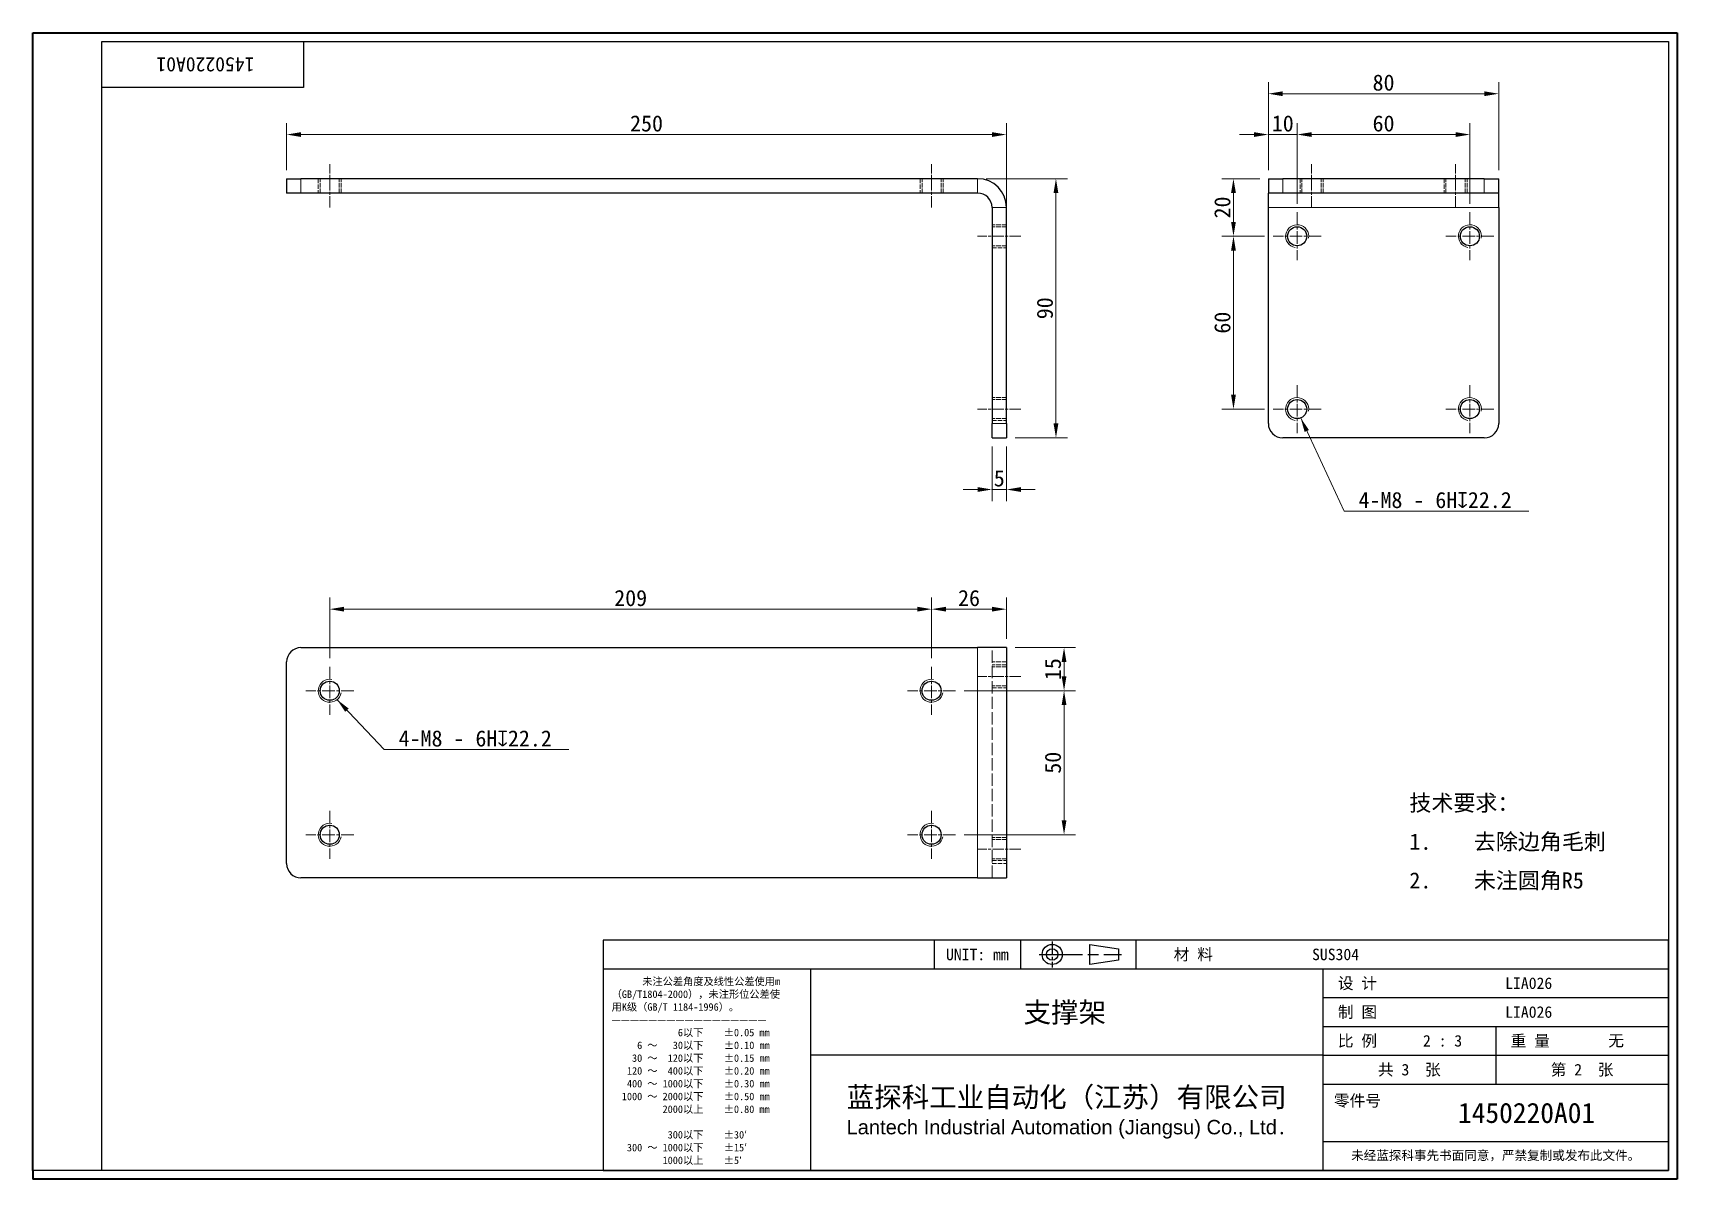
# Model space of a CAD drawing. Header units: millimetres. Extents: x 12 to 583, y 11 to 409.
import ezdxf
from ezdxf.enums import TextEntityAlignment as Align

# ---------------------------------------------------------------- set-up
doc = ezdxf.new("R2010")
doc.units = ezdxf.units.MM
doc.header["$LTSCALE"] = 2
doc.linetypes.add('CHAIN', pattern=[0.3543, 0.2362, -0.0295, 0.0591, -0.0295])
doc.linetypes.add('DASHED', pattern=[0.2067, 0.1654, -0.0413])
for name, color, linetype, lineweight in [('1', 7, 'Continuous', 18), ('可见 (ISO)', 7, 'Continuous', 25), ('可见窄的 (ISO)', 7, 'Continuous', 18), ('图框 (ISO)', 7, 'Continuous', 35), ('标题 (ISO)', 7, 'Continuous', 25)]:
    doc.layers.add(name, color=color, linetype=linetype, lineweight=lineweight)
for name, color, linetype, lineweight, true_color in [('中心标记 (ISO)', 1, 'CHAIN', 18, 0xff0000), ('中心线 (ISO)', 1, 'CHAIN', 18, 0xff0000), ('尺寸 (ISO)', 7, 'Continuous', 18, 0x008000), ('符号 (ISO)', 7, 'Continuous', 18, 0x008000), ('隐藏 (ISO)', 5, 'DASHED', 18, 0x0000ff), ('隐藏窄的 (ISO)', 5, 'DASHED', 18, 0x0000ff)]:
    doc.layers.add(name, color=color, linetype=linetype, lineweight=lineweight, true_color=true_color)
doc.styles.add('文本样式164', font='SimSun.ttf')
doc.styles.add('文本样式165', font='SimSun.ttf')
doc.styles.add('文本样式74', font='SimSun.ttf')
doc.styles.add('最新国标', font='simfang.ttf')
doc.styles.add('注释文本 (ISO)', font='simfang.ttf')
doc.dimstyles.new('默认 (GB)', dxfattribs={"dimscale": 2, "dimtxt": 2.8, "dimasz": 2.5, "dimexe": 2, "dimexo": 1.5, "dimgap": 0.5, "dimtad": 1, "dimtoh": 1, "dimdsep": 46, "dimtxsty": '最新国标', "dimcen": 0.09, "dimdle": 10, "dimclrd": 256, "dimclre": 256, "dimclrt": 256, "dimaunit": 1, "dimadec": 3, "dimazin": 2, "dimtfac": 0.535714, "dimtdec": 3, "dimtmove": 0, "dimatfit": 3, "dimfxl": 0, "dimtolj": 1, "dimlwd": -1, "dimlwe": -1, "dimarcsym": 0})
doc.dimstyles.new('默认 (GB)$7', dxfattribs={"dimscale": 2, "dimtxt": 2.8, "dimasz": 2.5, "dimexe": 2, "dimexo": 1.5, "dimgap": 0.5, "dimtad": 1, "dimtoh": 1, "dimdsep": 46, "dimtxsty": '最新国标', "dimcen": 0.09, "dimdle": 10, "dimclrd": 256, "dimclre": 256, "dimclrt": 256, "dimaunit": 1, "dimadec": 3, "dimazin": 2, "dimtfac": 0.535714, "dimtdec": 3, "dimtmove": 0, "dimatfit": 3, "dimfxl": 0, "dimtolj": 1, "dimlwd": -1, "dimlwe": -1, "dimarcsym": 0})

# ---------------------------------------------------------------- blocks, each defined once
blk = doc.blocks.new('图框 最新国标')
at = {"layer": '图框 (ISO)'}
for p, q in [((6, 7), (6, 204.5)), ((6, 204.5), (291.5, 204.5)), ((291.5, 204.5), (291.5, 5.5)), ((6, 7), (6, 5.5)), ((6, 7), (6, 5.5)), ((291.5, 5.5), (6, 5.5))]:
    blk.add_line(p, q, dxfattribs=at)
at = {"layer": '图框 (ISO)', "color": 7, "linetype": 'Continuous', "lineweight": 25}
for p, q in [((18, 203), (290, 203)), ((18, 7), (18, 203)), ((18, 203), (290, 203)), ((53, 203), (53, 195)), ((290, 203), (290, 7)), ((290, 203), (290, 7)), ((53, 195), (18, 195)), ((290, 7), (6, 7)), ((290, 7), (18, 7))]:
    blk.add_line(p, q, dxfattribs=at)
at = {"layer": '图框 (ISO)', "style": '文本样式74'}
blk.add_attdef('零件代号_001', (44.46, 200.25), '', height=2.5, rotation=180, dxfattribs=at)
blk = doc.blocks.new('标题栏 最新国标')
at = {"layer": '标题 (ISO)'}
for p, q in [((381.98, -183.84), (196.98, -183.84)), ((196.98, -183.84), (196.98, -223.84)), ((254.48, -183.84), (254.48, -188.84)), ((269.48, -183.84), (269.48, -188.84)), ((281.48, -188.09), (281.48, -184.59)), ((281.48, -184.59), (286.48, -185.34)), ((286.48, -185.34), (286.48, -187.34)), ((289.48, -183.84), (289.48, -188.84)), ((381.98, -223.84), (381.98, -183.84)), ((383.48, -183.84), (383.48, -225.34)), ((286.48, -187.34), (281.48, -188.09)), ((196.98, -188.84), (381.98, -188.84)), ((232.98, -188.84), (232.98, -223.84)), ((321.98, -188.84), (321.98, -223.84)), ((321.98, -193.84), (381.98, -193.84)), ((321.98, -198.84), (381.98, -198.84)), ((351.98, -198.84), (351.98, -208.84)), ((321.98, -203.84), (232.98, -203.84)), ((321.98, -203.84), (381.98, -203.84)), ((321.98, -208.84), (381.98, -208.84)), ((321.98, -218.84), (381.98, -218.84)), ((196.98, -223.84), (381.98, -223.84)), ((383.48, -225.34), (196.98, -225.34))]:
    blk.add_line(p, q, dxfattribs=at)
at = {"layer": '标题 (ISO)', "linetype": 'CHAIN', "ltscale": 5.000333}
blk.add_line((274.98, -184.09), (274.98, -188.59), dxfattribs=at)
at = {"layer": '标题 (ISO)', "linetype": 'CHAIN', "ltscale": 15.834605}
blk.add_line((272.73, -186.34), (286.98, -186.34), dxfattribs=at)
at = {"layer": '标题 (ISO)'}
for radius in [1.75, 1]:
    blk.add_circle((274.98, -186.34), radius, dxfattribs=at)
at = {"layer": '1', "style": '文本样式164'}
for s, p in [('UNIT: mm', (261.98, -186.34)), ('材 料', (299.48, -186.34)), ('设 计', (327.98, -191.34)), ('制 图', (327.98, -196.34)), ('比 例', (327.98, -201.34)), ('重 量', (357.98, -201.34)), ('共 3  张', (336.98, -206.34)), ('第 2  张', (366.98, -206.34))]:
    blk.add_text(s, height=2, dxfattribs=at).set_placement(p, align=Align.MIDDLE_CENTER)
at = {"layer": '标题 (ISO)', "style": '注释文本 (ISO)'}
for s, insert, char_height, attachment_point, line_spacing_factor in [('\\fSimSun|b0|i0;{\\H1.3000;      未注公差角度及线性公差使用m\\P}\\fSimSun|b0|i0;{\\H1.3000;（GB/T1804-2000），未注形位公差使\\P}\\fSimSun|b0|i0;{\\H1.3000;用K级（GB/T 1184-1996）。\\P}\\fSimSun|b0|i0;{\\H1.3000;—————————————————\\P}\\fSimSun|b0|i0;{\\H1.3000;             6以下    ±0.05 mm\\P}\\fSimSun|b0|i0;{\\H1.3000;     6 ～   30以下    ±0.10 mm\\P}\\fSimSun|b0|i0;{\\H1.3000;    30 ～  120以下    ±0.15 mm\\P}\\fSimSun|b0|i0;{\\H1.3000;   120 ～  400以下    ±0.20 mm\\P}\\fSimSun|b0|i0;{\\H1.3000;   400 ～ 1000以下    ±0.30 mm\\P}\\fSimSun|b0|i0;{\\H1.3000;  1000 ～ 2000以下    ±0.50 mm\\P}\\fSimSun|b0|i0;{\\H1.3000;          2000以上    ±0.80 mm\\P}\\fSimSun|b0|i0;{\\H1.3000;\\P}\\fSimSun|b0|i0;{\\H1.3000;           300以下    ±30′\\P}\\fSimSun|b0|i0;{\\H1.3000;   300 ～ 1000以下    ±15′\\P}\\fSimSun|b0|i0;{\\H1.3000;          1000以上    ±5′}', (198.48, -206.63), 1.3, 4, 1.023913), ('{\\fMicrosoft YaHei|b0|i0|c134|p34;\\H1.75x;蓝探科工业自动化（江苏）有限公司\\P\\fArial|b0|i0|c0|p34;\\H0.71429x;Lantech Industrial Automation (Jiangsu) Co., Ltd\\fFangSong|b0|i0|c134|p49;.\\H1.15195x; }', (277.48, -213.84), 2, 5, 0.978695)]:
    blk.add_mtext(s, dxfattribs=dict(at, insert=insert, char_height=char_height, attachment_point=attachment_point, line_spacing_factor=line_spacing_factor))
at = {"layer": '标题 (ISO)', "attachment_point": 5, "style": '注释文本 (ISO)'}
for s, insert, char_height in [('\\fFangSong|b0|i0;零件号', (327.98, -211.84), 2), ('\\fSimSun|b0|i0;{\\H1.6000;未经蓝探科事先书面同意，严禁复制或发布此文件。}', (351.98, -221.34), 1.6)]:
    blk.add_mtext(s, dxfattribs=dict(at, insert=insert, char_height=char_height))
at = {"layer": '标题 (ISO)'}
for tag, p, height, style in [('材料_001', (320.09, -187.33), 2, '注释文本 (ISO)'), ('设计人_001', (353.63, -192.33), 2, '注释文本 (ISO)'), ('库存编号_001', (270, -198.14), 3.5, '文本样式165'), ('设计人_001', (353.63, -197.33), 2, '注释文本 (ISO)'), ('视图比例_001', (339.35, -202.33), 2, '注释文本 (ISO)'), ('质量\\P3;_001', (371.53, -202.3), 2, '注释文本 (ISO)'), ('零件代号_001', (345.44, -215.59), 3.5, '文本样式165')]:
    blk.add_attdef(tag, p, '', height=height, dxfattribs=dict(at, style=style))
blk = doc.blocks.new('*D5')
at = {"layer": 'Defpoints', "color": 0, "transparency": 16777216}
for p in [(350.1, 373.7), (100.1, 358.38), (350.1, 341.7)]:
    blk.add_point(p, dxfattribs=at)
at = {"layer": '尺寸 (ISO)', "color": 116, "true_color": 0x00803f, "transparency": 16777216}
for p, q in [((100.1, 361.38), (100.1, 377.7)), ((350.1, 344.7), (350.1, 377.7)), ((105.1, 373.7), (345.1, 373.7))]:
    blk.add_line(p, q, dxfattribs=at)
for points in [[(105.1, 374.53), (105.1, 372.87), (100.1, 373.7)], [(345.1, 374.53), (345.1, 372.87), (350.1, 373.7)]]:
    blk.add_solid(points, dxfattribs=at)
at = {"layer": '尺寸 (ISO)', "transparency": 16777216, "insert": (225.1, 377.53), "char_height": 5.6, "attachment_point": 5, "style": '最新国标'}
blk.add_mtext('\\A1;250', dxfattribs=at)
blk = doc.blocks.new('*D6')
at = {"layer": 'Defpoints', "color": 0, "transparency": 16777216}
for p in [(340.1, 358.38), (350.1, 268.38), (367.29, 268.38)]:
    blk.add_point(p, dxfattribs=at)
at = {"layer": '尺寸 (ISO)', "color": 116, "true_color": 0x00803f, "transparency": 16777216}
for p, q in [((343.1, 358.38), (371.29, 358.38)), ((367.29, 353.38), (367.29, 273.38)), ((353.1, 268.38), (371.29, 268.38))]:
    blk.add_line(p, q, dxfattribs=at)
for points in [[(366.45, 353.38), (368.12, 353.38), (367.29, 358.38)], [(366.45, 273.38), (368.12, 273.38), (367.29, 268.38)]]:
    blk.add_solid(points, dxfattribs=at)
at = {"layer": '尺寸 (ISO)', "transparency": 16777216, "insert": (363.46, 313.38), "char_height": 5.6, "attachment_point": 5, "rotation": 90, "style": '最新国标'}
blk.add_mtext('\\A1;90', dxfattribs=at)
blk = doc.blocks.new('*D7')
at = {"layer": 'Defpoints', "color": 0, "transparency": 16777216}
for p in [(345.1, 268.38), (350.1, 268.38), (350.1, 250.45)]:
    blk.add_point(p, dxfattribs=at)
at = {"layer": '尺寸 (ISO)', "color": 116, "true_color": 0x00803f, "transparency": 16777216}
for p, q in [((345.1, 265.38), (345.1, 246.45)), ((350.1, 265.38), (350.1, 246.45)), ((340.1, 250.45), (335.1, 250.45)), ((345.1, 250.45), (350.1, 250.45)), ((355.1, 250.45), (360.1, 250.45))]:
    blk.add_line(p, q, dxfattribs=at)
for points in [[(340.1, 251.28), (340.1, 249.62), (345.1, 250.45)], [(355.1, 251.28), (355.1, 249.62), (350.1, 250.45)]]:
    blk.add_solid(points, dxfattribs=at)
at = {"layer": '尺寸 (ISO)', "transparency": 16777216, "insert": (347.6, 254.28), "char_height": 5.6, "attachment_point": 5, "style": '最新国标'}
blk.add_mtext('\\A1;5', dxfattribs=at)
blk = doc.blocks.new('*D8')
at = {"layer": 'Defpoints', "color": 0, "transparency": 16777216}
for p in [(521.05, 387.88), (441.05, 358.38), (521.05, 358.38)]:
    blk.add_point(p, dxfattribs=at)
at = {"layer": '尺寸 (ISO)', "color": 116, "true_color": 0x00803f, "transparency": 16777216}
for p, q in [((441.05, 361.38), (441.05, 391.88)), ((521.05, 361.38), (521.05, 391.88)), ((446.05, 387.88), (516.05, 387.88))]:
    blk.add_line(p, q, dxfattribs=at)
for points in [[(446.05, 388.71), (446.05, 387.04), (441.05, 387.88)], [(516.05, 388.71), (516.05, 387.04), (521.05, 387.88)]]:
    blk.add_solid(points, dxfattribs=at)
at = {"layer": '尺寸 (ISO)', "transparency": 16777216, "insert": (481.05, 391.71), "char_height": 5.6, "attachment_point": 5, "style": '最新国标'}
blk.add_mtext('\\A1;80', dxfattribs=at)
blk = doc.blocks.new('*D9')
at = {"layer": 'Defpoints', "color": 0, "transparency": 16777216}
for p in [(441.05, 373.7), (441.05, 358.38), (451.05, 346.7)]:
    blk.add_point(p, dxfattribs=at)
at = {"layer": '尺寸 (ISO)', "color": 116, "true_color": 0x00803f, "transparency": 16777216}
for p, q in [((441.05, 361.38), (441.05, 377.7)), ((451.05, 349.7), (451.05, 377.7)), ((436.05, 373.7), (431.05, 373.7)), ((451.05, 373.7), (441.05, 373.7)), ((456.05, 373.7), (461.05, 373.7))]:
    blk.add_line(p, q, dxfattribs=at)
for points in [[(436.05, 374.53), (436.05, 372.87), (441.05, 373.7)], [(456.05, 374.53), (456.05, 372.87), (451.05, 373.7)]]:
    blk.add_solid(points, dxfattribs=at)
at = {"layer": '尺寸 (ISO)', "transparency": 16777216, "insert": (446.05, 377.53), "char_height": 5.6, "attachment_point": 5, "style": '最新国标'}
blk.add_mtext('\\A1;10', dxfattribs=at)
blk = doc.blocks.new('*D10')
at = {"layer": 'Defpoints', "color": 0, "transparency": 16777216}
for p in [(511.05, 373.7), (451.05, 346.7), (511.05, 346.7)]:
    blk.add_point(p, dxfattribs=at)
at = {"layer": '尺寸 (ISO)', "color": 116, "true_color": 0x00803f, "transparency": 16777216}
for p, q in [((451.05, 349.7), (451.05, 377.7)), ((511.05, 349.7), (511.05, 377.7)), ((456.05, 373.7), (506.05, 373.7))]:
    blk.add_line(p, q, dxfattribs=at)
for points in [[(456.05, 374.53), (456.05, 372.87), (451.05, 373.7)], [(506.05, 374.53), (506.05, 372.87), (511.05, 373.7)]]:
    blk.add_solid(points, dxfattribs=at)
at = {"layer": '尺寸 (ISO)', "transparency": 16777216, "insert": (481.05, 377.53), "char_height": 5.6, "attachment_point": 5, "style": '最新国标'}
blk.add_mtext('\\A1;60', dxfattribs=at)
blk = doc.blocks.new('*D11')
at = {"layer": 'Defpoints', "color": 0, "transparency": 16777216}
for p in [(441.05, 358.38), (428.93, 338.38), (442.73, 338.38)]:
    blk.add_point(p, dxfattribs=at)
at = {"layer": '尺寸 (ISO)', "color": 116, "true_color": 0x00803f, "transparency": 16777216}
for p, q in [((438.05, 358.38), (424.93, 358.38)), ((428.93, 353.38), (428.93, 343.38)), ((439.73, 338.38), (424.93, 338.38))]:
    blk.add_line(p, q, dxfattribs=at)
for points in [[(428.1, 353.38), (429.77, 353.38), (428.93, 358.38)], [(428.1, 343.38), (429.77, 343.38), (428.93, 338.38)]]:
    blk.add_solid(points, dxfattribs=at)
at = {"layer": '尺寸 (ISO)', "transparency": 16777216, "insert": (425.1, 348.38), "char_height": 5.6, "attachment_point": 5, "rotation": 90, "style": '最新国标'}
blk.add_mtext('\\A1;20', dxfattribs=at)
blk = doc.blocks.new('*D12')
at = {"layer": 'Defpoints', "color": 0, "transparency": 16777216}
for p in [(442.73, 338.38), (428.93, 278.38), (442.73, 278.38)]:
    blk.add_point(p, dxfattribs=at)
at = {"layer": '尺寸 (ISO)', "color": 116, "true_color": 0x00803f, "transparency": 16777216}
for p, q in [((439.73, 338.38), (424.93, 338.38)), ((428.93, 333.38), (428.93, 283.38)), ((439.73, 278.38), (424.93, 278.38))]:
    blk.add_line(p, q, dxfattribs=at)
for points in [[(428.1, 333.38), (429.77, 333.38), (428.93, 338.38)], [(428.1, 283.38), (429.77, 283.38), (428.93, 278.38)]]:
    blk.add_solid(points, dxfattribs=at)
at = {"layer": '尺寸 (ISO)', "transparency": 16777216, "insert": (425.1, 308.38), "char_height": 5.6, "attachment_point": 5, "rotation": 90, "style": '最新国标'}
blk.add_mtext('\\A1;60', dxfattribs=at)
blk = doc.blocks.new('*D13')
at = {"layer": 'Defpoints', "color": 0, "transparency": 16777216}
for p in [(350.1, 195.58), (332.42, 180.58), (370.1, 180.58)]:
    blk.add_point(p, dxfattribs=at)
at = {"layer": '尺寸 (ISO)', "color": 116, "true_color": 0x00803f, "transparency": 16777216}
for p, q in [((353.1, 195.58), (374.1, 195.58)), ((370.1, 190.58), (370.1, 185.58)), ((335.42, 180.58), (374.1, 180.58))]:
    blk.add_line(p, q, dxfattribs=at)
for points in [[(369.26, 190.58), (370.93, 190.58), (370.1, 195.58)], [(369.26, 185.58), (370.93, 185.58), (370.1, 180.58)]]:
    blk.add_solid(points, dxfattribs=at)
at = {"layer": '尺寸 (ISO)', "transparency": 16777216, "insert": (366.26, 188.08), "char_height": 5.6, "attachment_point": 5, "rotation": 90, "style": '最新国标'}
blk.add_mtext('\\A1;15', dxfattribs=at)
blk = doc.blocks.new('*D14')
at = {"layer": 'Defpoints', "color": 0, "transparency": 16777216}
for p in [(332.42, 180.58), (370.1, 180.58), (332.42, 130.58)]:
    blk.add_point(p, dxfattribs=at)
at = {"layer": '尺寸 (ISO)', "color": 116, "true_color": 0x00803f, "transparency": 16777216}
for p, q in [((335.42, 180.58), (374.1, 180.58)), ((370.1, 135.58), (370.1, 175.58)), ((335.42, 130.58), (374.1, 130.58))]:
    blk.add_line(p, q, dxfattribs=at)
for points in [[(369.26, 175.58), (370.93, 175.58), (370.1, 180.58)], [(369.26, 135.58), (370.93, 135.58), (370.1, 130.58)]]:
    blk.add_solid(points, dxfattribs=at)
at = {"layer": '尺寸 (ISO)', "transparency": 16777216, "insert": (366.26, 155.58), "char_height": 5.6, "attachment_point": 5, "rotation": 90, "style": '最新国标'}
blk.add_mtext('\\A1;50', dxfattribs=at)
blk = doc.blocks.new('*D15')
at = {"layer": 'Defpoints', "color": 0, "transparency": 16777216}
for p in [(350.1, 208.9), (350.1, 195.58), (324.1, 188.9)]:
    blk.add_point(p, dxfattribs=at)
at = {"layer": '尺寸 (ISO)', "color": 116, "true_color": 0x00803f, "transparency": 16777216}
for p, q in [((324.1, 191.9), (324.1, 212.9)), ((350.1, 198.58), (350.1, 212.9)), ((329.1, 208.9), (345.1, 208.9))]:
    blk.add_line(p, q, dxfattribs=at)
for points in [[(329.1, 209.73), (329.1, 208.07), (324.1, 208.9)], [(345.1, 209.73), (345.1, 208.07), (350.1, 208.9)]]:
    blk.add_solid(points, dxfattribs=at)
at = {"layer": '尺寸 (ISO)', "transparency": 16777216, "insert": (337.1, 212.73), "char_height": 5.6, "attachment_point": 5, "style": '最新国标'}
blk.add_mtext('\\A1;26', dxfattribs=at)
blk = doc.blocks.new('*D16')
at = {"layer": 'Defpoints', "color": 0, "transparency": 16777216}
for p in [(115.1, 208.9), (115.1, 188.9), (324.1, 188.9)]:
    blk.add_point(p, dxfattribs=at)
at = {"layer": '尺寸 (ISO)', "color": 116, "true_color": 0x00803f, "transparency": 16777216}
for p, q in [((115.1, 191.9), (115.1, 212.9)), ((324.1, 191.9), (324.1, 212.9)), ((319.1, 208.9), (120.1, 208.9))]:
    blk.add_line(p, q, dxfattribs=at)
for points in [[(120.1, 209.73), (120.1, 208.07), (115.1, 208.9)], [(319.1, 209.73), (319.1, 208.07), (324.1, 208.9)]]:
    blk.add_solid(points, dxfattribs=at)
at = {"layer": '尺寸 (ISO)', "transparency": 16777216, "insert": (219.6, 212.73), "char_height": 5.6, "attachment_point": 5, "style": '最新国标'}
blk.add_mtext('\\A1;209', dxfattribs=at)

msp = doc.modelspace()

# ---------------------------------------------------------------- linework, layer by layer
at = {"layer": '中心标记 (ISO)', "ltscale": 9.249035}
for p, q in [((451.051, 346.699), (451.051, 330.052)), ((511.051, 346.699), (511.051, 330.052)), ((459.374, 338.376), (442.727, 338.376)), ((519.374, 338.376), (502.727, 338.376)), ((451.051, 286.699), (451.051, 270.052)), ((511.051, 286.699), (511.051, 270.052)), ((459.374, 278.376), (442.727, 278.376)), ((519.374, 278.376), (502.727, 278.376)), ((115.097, 188.899), (115.097, 172.252)), ((324.097, 188.899), (324.097, 172.252)), ((123.42, 180.575), (106.773, 180.575)), ((332.42, 180.575), (315.773, 180.575)), ((115.097, 138.899), (115.097, 122.252)), ((324.097, 138.899), (324.097, 122.252)), ((123.42, 130.575), (106.773, 130.575)), ((332.42, 130.575), (315.773, 130.575))]:
    msp.add_line(p, q, dxfattribs=at)
at = {"layer": '中心线 (ISO)', "ltscale": 8.333956}
for p, q in [((115.097, 348.376), (115.097, 363.376)), ((324.097, 348.376), (324.097, 363.376)), ((456.051, 348.376), (456.051, 363.376)), ((506.051, 348.376), (506.051, 363.376)), ((355.097, 338.376), (340.097, 338.376)), ((355.097, 278.376), (340.097, 278.376)), ((355.097, 185.575), (340.097, 185.575)), ((355.097, 125.575), (340.097, 125.575))]:
    msp.add_line(p, q, dxfattribs=at)
at = {"layer": '可见 (ISO)'}
for p, q in [((100.097, 358.376), (100.097, 353.376)), ((100.097, 358.376), (105.097, 358.376)), ((340.097, 358.376), (105.097, 358.376)), ((441.051, 358.376), (446.051, 358.376)), ((441.051, 358.376), (441.051, 353.376)), ((516.051, 358.376), (446.051, 358.376)), ((516.051, 358.376), (521.051, 358.376)), ((521.051, 353.376), (521.051, 358.376)), ((105.097, 353.376), (100.097, 353.376)), ((340.097, 353.376), (105.097, 353.376)), ((345.097, 348.376), (345.097, 273.376)), ((350.097, 273.376), (350.097, 348.376)), ((446.051, 353.376), (441.051, 353.376)), ((441.051, 348.376), (441.051, 353.376)), ((441.051, 273.376), (441.051, 348.376)), ((516.051, 353.376), (446.051, 353.376)), ((521.051, 353.376), (516.051, 353.376)), ((521.051, 348.376), (521.051, 353.376)), ((521.051, 348.376), (521.051, 273.376)), ((345.097, 268.376), (345.097, 273.376)), ((345.097, 268.376), (350.097, 268.376)), ((350.097, 273.376), (350.097, 268.376)), ((516.051, 268.376), (446.051, 268.376)), ((105.097, 195.575), (340.097, 195.575)), ((350.097, 195.575), (340.097, 195.575)), ((350.097, 195.575), (350.097, 115.575)), ((100.097, 120.575), (100.097, 190.575)), ((340.097, 115.575), (105.097, 115.575)), ((340.097, 115.575), (350.097, 115.575))]:
    msp.add_line(p, q, dxfattribs=at)
for centre in [(451.051, 338.376), (511.051, 338.376), (451.051, 278.376), (511.051, 278.376), (115.097, 180.575), (324.097, 180.575), (115.097, 130.575), (324.097, 130.575)]:
    msp.add_circle(centre, 3.324, dxfattribs=at)
for centre, radius, start, end in [((340.097, 348.376), 10, 0, 90), ((340.097, 348.376), 5, 0, 90), ((446.051, 273.376), 5, 180, 270), ((516.051, 273.376), 5, 270, 0), ((105.097, 190.575), 5, 90, 180), ((105.097, 120.575), 5, 180, 270)]:
    msp.add_arc(centre, radius, start, end, dxfattribs=at)
at = {"layer": '可见窄的 (ISO)'}
for p, q in [((105.097, 353.376), (105.097, 358.376)), ((340.097, 353.376), (340.097, 358.376)), ((446.051, 353.376), (446.051, 358.376)), ((516.051, 358.376), (516.051, 353.376)), ((350.097, 348.376), (345.097, 348.376)), ((521.051, 348.376), (441.051, 348.376)), ((350.097, 273.376), (345.097, 273.376)), ((340.097, 115.575), (340.097, 195.575))]:
    msp.add_line(p, q, dxfattribs=at)
for centre, start, end in [((451.051, 338.376), 350, 260), ((511.051, 338.376), 350, 260), ((451.051, 278.376), 350, 260), ((511.051, 278.376), 350, 260), ((115.097, 180.575), 80, 350), ((324.097, 180.575), 80, 350), ((115.097, 130.575), 80, 350), ((324.097, 130.575), 80, 350)]:
    msp.add_arc(centre, 4, start, end, dxfattribs=at)
at = {"layer": '隐藏 (ISO)', "ltscale": 4.761642}
for p, q in [((111.097, 358.376), (111.097, 353.376)), ((111.773, 353.376), (111.773, 358.376)), ((118.42, 353.376), (118.42, 358.376)), ((119.097, 353.376), (119.097, 358.376)), ((320.097, 358.376), (320.097, 353.376)), ((320.773, 353.376), (320.773, 358.376)), ((327.42, 353.376), (327.42, 358.376)), ((328.097, 353.376), (328.097, 358.376)), ((452.051, 358.376), (452.051, 353.376)), ((452.727, 353.376), (452.727, 358.376)), ((459.374, 353.376), (459.374, 358.376)), ((460.051, 353.376), (460.051, 358.376)), ((502.051, 358.376), (502.051, 353.376)), ((502.727, 353.376), (502.727, 358.376)), ((509.374, 353.376), (509.374, 358.376)), ((510.051, 353.376), (510.051, 358.376)), ((350.097, 342.376), (345.097, 342.376)), ((350.097, 341.699), (345.097, 341.699)), ((350.097, 335.052), (345.097, 335.052)), ((345.097, 334.376), (350.097, 334.376)), ((350.097, 282.376), (345.097, 282.376)), ((350.097, 281.699), (345.097, 281.699)), ((350.097, 275.052), (345.097, 275.052)), ((345.097, 274.376), (350.097, 274.376)), ((350.097, 189.575), (345.097, 189.575)), ((350.097, 188.899), (345.097, 188.899)), ((350.097, 182.252), (345.097, 182.252)), ((345.097, 181.575), (350.097, 181.575)), ((350.097, 129.575), (345.097, 129.575)), ((350.097, 128.899), (345.097, 128.899)), ((350.097, 122.252), (345.097, 122.252)), ((345.097, 121.575), (350.097, 121.575))]:
    msp.add_line(p, q, dxfattribs=at)
at = {"layer": '隐藏 (ISO)', "ltscale": 12.901145}
msp.add_line((345.097, 115.575), (345.097, 195.575), dxfattribs=at)
at = {"layer": '隐藏窄的 (ISO)', "ltscale": 4.761642}
for p, q in [((350.097, 190.575), (345.097, 190.575)), ((345.097, 120.575), (350.097, 120.575))]:
    msp.add_line(p, q, dxfattribs=at)

# ---------------------------------------------------------------- block references
at = {"xscale": 2, "yscale": 2, "zscale": 2}
msp.add_blockref('图框 最新国标', (0, 0), dxfattribs=at).add_auto_attribs({'零件代号_001': '1450220A01'})
ref = msp.add_blockref('标题栏 最新国标', (-183.965, 461.689), dxfattribs=dict(xscale=2, yscale=2, zscale=2))
ref.add_attrib('零件代号_001', '1450220A01', (506.913, 30.5), dxfattribs={"layer": '标题 (ISO)', "height": 7, "style": '文本样式165'})
ref.add_attrib('库存编号_001', '支撑架', (356.042, 65.402), dxfattribs={"layer": '标题 (ISO)', "height": 7, "style": '文本样式165'})
ref.add_attrib('质量\\P3;_001', '无', (559.086, 57.08), dxfattribs={"layer": '标题 (ISO)', "height": 4, "style": '注释文本 (ISO)'})
ref.add_attrib('视图比例_001', '2 : 3', (494.743, 57.034), dxfattribs={"layer": '标题 (ISO)', "height": 4, "style": '注释文本 (ISO)'})
ref.add_attrib('设计人_001', 'LIA026', (523.303, 77.023), dxfattribs={"layer": '标题 (ISO)', "height": 4, "style": '注释文本 (ISO)'})
ref.add_attrib('设计人_001', 'LIA026', (523.303, 67.023), dxfattribs={"layer": '标题 (ISO)', "height": 4, "style": '注释文本 (ISO)'})
ref.add_attrib('材料_001', 'SUS304', (456.223, 87.023), dxfattribs={"layer": '标题 (ISO)', "height": 4, "style": '注释文本 (ISO)'})

# ---------------------------------------------------------------- texts
at = {"layer": '符号 (ISO)', "char_height": 5.6}
for s, insert, width, attachment_point, line_spacing_factor, style in [('4-M8 - 6H\\fAIGDT|b0|i0;{\\H5.6000;x}\\fFangSong|b0|i0;{\\H5.6000;22.2}', (472.37, 243.914), 61.63353, 7, 0.49, '最新国标'), ('4-M8 - 6H\\fAIGDT|b0|i0;{\\H5.6000;x}\\fFangSong|b0|i0;{\\H5.6000;22.2}', (139.015, 161.128), 61.63353, 7, 0.49, '最新国标'), ('\\fSimSun|b0|i0;{\\H5.6000;技术要求：\\P}\\fSimSun|b0|i0;{\\H5.6000;1.^I}\\fSimSun|b0|i0;{\\H5.6000;去除边角毛刺\\P}\\fSimSun|b0|i0;{\\H5.6000;2.^I}\\fSimSun|b0|i0;{\\H5.6000;未注圆角R5}', (490.025, 127.837), 67.10175, 4, 1.441304, '注释文本 (ISO)')]:
    msp.add_mtext(s, dxfattribs=dict(at, insert=insert, width=width, attachment_point=attachment_point, line_spacing_factor=line_spacing_factor, style=style))

# ---------------------------------------------------------------- dimensions: what is measured, and where the dimension line sits
at = {"layer": '尺寸 (ISO)', "color": 116, "true_color": 0x00803f}
for base, p1, p2, angle, override, picture, middle in [((521.051, 387.876), (441.051, 358.376), (521.051, 358.376), 180, {"dimgap": 0.5, "dimtoh": 0, "dimdec": 2, "dimtol": 0, "dimlim": 0, "dimtp": 0, "dimtm": 0, "dimtdec": 3, "dimtofl": 0, "dimatfit": 1}, '*D8', (481.051, 387.876)), ((350.097, 373.699), (100.097, 358.376), (350.097, 341.699), 180, {"dimgap": 0.5, "dimtoh": 0, "dimdec": 2, "dimtol": 0, "dimlim": 0, "dimtp": 0, "dimtm": 0, "dimtdec": 3, "dimtofl": 0, "dimatfit": 1}, '*D5', (225.097, 373.699)), ((441.051, 373.699), (451.051, 346.699), (441.051, 358.376), 180, {"dimgap": 0.5, "dimtoh": 0, "dimdec": 2, "dimtol": 0, "dimlim": 0, "dimtp": 0, "dimtm": 0, "dimtdec": 3, "dimtofl": 1, "dimatfit": 1}, '*D9', (446.051, 373.699)), ((511.051, 373.699), (451.051, 346.699), (511.051, 346.699), 180, {"dimgap": 0.5, "dimtoh": 0, "dimdec": 2, "dimtol": 0, "dimlim": 0, "dimtp": 0, "dimtm": 0, "dimtdec": 3, "dimtofl": 0, "dimatfit": 1}, '*D10', (481.051, 373.699)), ((367.288, 268.376), (340.097, 358.376), (350.097, 268.376), 90, {"dimgap": 0.5, "dimtoh": 0, "dimdec": 2, "dimtol": 0, "dimlim": 0, "dimtp": 0, "dimtm": 0, "dimtdec": 3, "dimtofl": 0, "dimatfit": 1}, '*D6', (367.288, 313.376)), ((428.935, 338.376), (441.051, 358.376), (442.727, 338.376), 90, {"dimgap": 0.5, "dimtoh": 0, "dimdec": 2, "dimtol": 0, "dimlim": 0, "dimtp": 0, "dimtm": 0, "dimtdec": 3, "dimtofl": 0, "dimatfit": 1}, '*D11', (428.935, 348.376)), ((428.935, 278.376), (442.727, 338.376), (442.727, 278.376), 90, {"dimgap": 0.5, "dimtoh": 0, "dimdec": 2, "dimtol": 0, "dimlim": 0, "dimtp": 0, "dimtm": 0, "dimtdec": 3, "dimtofl": 0, "dimatfit": 1}, '*D12', (428.935, 308.376)), ((350.097, 250.45), (345.097, 268.376), (350.097, 268.376), 180, {"dimgap": 0.5, "dimtoh": 0, "dimdec": 2, "dimtol": 0, "dimlim": 0, "dimtp": 0, "dimtm": 0, "dimtdec": 3, "dimtofl": 1, "dimatfit": 1}, '*D7', (347.597, 250.45)), ((115.097, 208.899), (324.097, 188.899), (115.097, 188.899), 180, {"dimgap": 0.5, "dimtoh": 0, "dimdec": 2, "dimtol": 0, "dimlim": 0, "dimtp": 0, "dimtm": 0, "dimtdec": 3, "dimtofl": 0, "dimatfit": 1}, '*D16', (219.597, 208.899)), ((350.097, 208.899), (324.097, 188.899), (350.097, 195.575), 180, {"dimgap": 0.5, "dimtoh": 0, "dimdec": 2, "dimtol": 0, "dimlim": 0, "dimtp": 0, "dimtm": 0, "dimtdec": 3, "dimtofl": 0, "dimatfit": 1}, '*D15', (337.097, 208.899)), ((370.097, 180.575), (350.097, 195.575), (332.42, 180.575), 90, {"dimgap": 0.5, "dimtoh": 0, "dimdec": 2, "dimtol": 0, "dimlim": 0, "dimtp": 0, "dimtm": 0, "dimtdec": 3, "dimtofl": 0, "dimatfit": 1}, '*D13', (370.097, 188.075)), ((370.097, 180.575), (332.42, 130.575), (332.42, 180.575), 90, {"dimgap": 0.5, "dimtoh": 0, "dimdec": 2, "dimtol": 0, "dimlim": 0, "dimtp": 0, "dimtm": 0, "dimtdec": 3, "dimtofl": 0, "dimatfit": 1}, '*D14', (370.097, 155.575))]:
    dim = msp.add_linear_dim(base=base, p1=p1, p2=p2, angle=angle, dimstyle='默认 (GB)', override=override, dxfattribs=at)
    dim.commit()
    dim.dimension.update_dxf_attribs({"geometry": picture, "text_midpoint": middle, "dimtype": 160})

# ---------------------------------------------------------------- leaders
at = {"layer": '符号 (ISO)', "annotation_type": 0, "has_hookline": 1, "hookline_direction": 0, "text_width": 59.163}
for points in [[(452.286, 275.29), (467.37, 242.981), (472.37, 242.981)], [(117.624, 177.474), (134.015, 160.195), (139.015, 160.195)]]:
    msp.add_leader(points, dimstyle='默认 (GB)$7', override={"dimgap": 0, "dimtad": 1}, dxfattribs=at)

doc.saveas('drawing.dxf')
